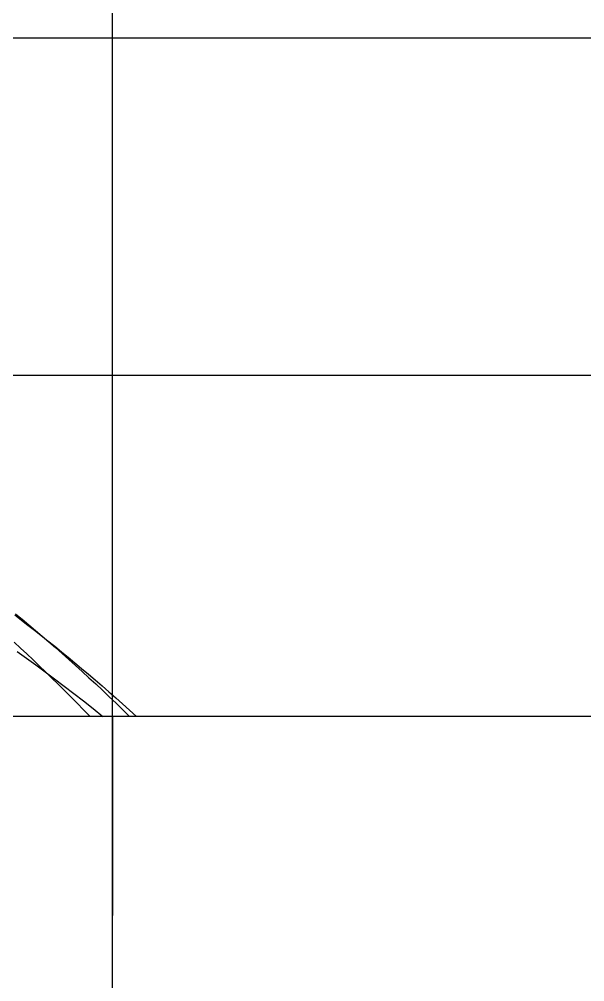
# Model space of a CAD drawing. Header units: millimetres. Extents: x -190954 to 154095, y 101 to 64253.
# Drawn here: x 231.862 to 234.296, y 124.005 to 128.145 of the extents above; entities that cross this region are included whole.
import ezdxf

# ---------------------------------------------------------------- set-up
doc = ezdxf.new("R2010")
doc.units = ezdxf.units.MM
for name, color, linetype in [('GRID', 179, 'Continuous'), ('WL4', 179, 'Continuous'), ('WL5', 179, 'Continuous'), ('WL6', 179, 'Continuous'), ('WL7', 179, 'Continuous')]:
    doc.layers.add(name, color=color, linetype=linetype)

msp = doc.modelspace()

# ---------------------------------------------------------------- linework, layer by layer
at = {"layer": 'GRID', "color": 135}
for p, q in [((232.2639353, 125.1466667), (232.2639353, 154.8319333)), ((232.2639353, 111.8133333), (232.2639353, 138.48)), ((251.23, 128.0633333), (21.19727, 128.0633333)), ((251.23, 126.6133333), (21.19727, 126.6133333)), ((251.23, 125.1466667), (21.19727, 125.1466667))]:
    msp.add_line(p, q, dxfattribs=at)
at = {"layer": 'GRID', "color": 255}
msp.add_line((232.2639353, 125.1466667), (232.2639353, 124.290536), dxfattribs=at)
at = {"layer": 'WL4', "color": 11}
for p, q in [((231.8535873, 125.425556), (231.89344, 125.397148)), ((231.89344, 125.397148), (231.933546, 125.3681413)), ((231.933546, 125.3681413), (231.9739133, 125.3385173)), ((231.9739133, 125.3385173), (232.0145487, 125.308256)), ((232.0145487, 125.308256), (232.0554607, 125.2773387)), ((232.0554607, 125.2773387), (232.0966553, 125.2457427)), ((232.0966553, 125.2457427), (232.1381407, 125.2134473)), ((232.1381407, 125.2134473), (232.1799253, 125.1804293)), ((232.1799253, 125.1804293), (232.2220167, 125.1466667))]:
    msp.add_line(p, q, dxfattribs=at)
at = {"layer": 'WL5', "color": 11}
for p, q in [((231.8428173, 125.5827953), (231.871288, 125.5610807)), ((231.871288, 125.5610807), (231.8998227, 125.5390993)), ((231.8998227, 125.5390993), (231.9284267, 125.516848)), ((231.9284267, 125.516848), (231.9570973, 125.49432)), ((231.9570973, 125.49432), (231.9858413, 125.4715113)), ((231.9858413, 125.4715113), (232.014656, 125.4484147)), ((232.014656, 125.4484147), (232.0435473, 125.4250267)), ((232.0435473, 125.4250267), (232.0725127, 125.4013387)), ((232.0725127, 125.4013387), (232.1015573, 125.377348)), ((232.1015573, 125.377348), (232.1306807, 125.3530453)), ((232.1306807, 125.3530453), (232.1598867, 125.3284267)), ((232.1598867, 125.3284267), (232.1891753, 125.3034847)), ((232.1891753, 125.3034847), (232.2185513, 125.2782127)), ((232.2185513, 125.2782127), (232.2480127, 125.2526047)), ((232.2480127, 125.2526047), (232.2775653, 125.2266533)), ((232.2775653, 125.2266533), (232.307208, 125.2003507)), ((232.307208, 125.2003507), (232.3369467, 125.1736913)), ((232.3369467, 125.1736913), (232.3667793, 125.1466667))]:
    msp.add_line(p, q, dxfattribs=at)
at = {"layer": 'WL6', "color": 11}
for p, q in [((231.846648, 125.5883707), (231.8751213, 125.5647693)), ((231.8751213, 125.5647693), (231.9036333, 125.5408987)), ((231.9036333, 125.5408987), (231.93219, 125.5167513)), ((231.93219, 125.5167513), (231.960788, 125.4923247)), ((231.960788, 125.4923247), (231.9894327, 125.4676113)), ((231.9894327, 125.4676113), (232.0181207, 125.4426073)), ((232.0181207, 125.4426073), (232.0468593, 125.4173067)), ((232.0468593, 125.4173067), (232.075644, 125.3917033)), ((232.075644, 125.3917033), (232.104482, 125.365792)), ((232.104482, 125.365792), (232.1333693, 125.3395667)), ((232.1333693, 125.3395667), (232.1623127, 125.3130213)), ((232.1623127, 125.3130213), (232.1913073, 125.28615)), ((232.1913073, 125.28615), (232.2203627, 125.2589453)), ((232.2203627, 125.2589453), (232.2494727, 125.2314013)), ((232.2494727, 125.2314013), (232.2786453, 125.203512)), ((232.2786453, 125.203512), (232.307876, 125.1752693)), ((232.307876, 125.1752693), (232.337174, 125.1466667))]:
    msp.add_line(p, q, dxfattribs=at)
at = {"layer": 'WL7', "color": 11}
for p, q in [((231.8402573, 125.465418), (231.8672773, 125.4404993)), ((231.8672773, 125.4404993), (231.894332, 125.4153007)), ((231.894332, 125.4153007), (231.9214107, 125.3898153)), ((231.9214107, 125.3898153), (231.948526, 125.3640393)), ((231.948526, 125.3640393), (231.975668, 125.3379667)), ((231.975668, 125.3379667), (232.00285, 125.3115913)), ((232.00285, 125.3115913), (232.03006, 125.2849087)), ((232.03006, 125.2849087), (232.0573127, 125.257912)), ((232.0573127, 125.257912), (232.084596, 125.230596)), ((232.084596, 125.230596), (232.1119247, 125.202954)), ((232.1119247, 125.202954), (232.1392873, 125.1749793)), ((232.1392873, 125.1749793), (232.166698, 125.1466667))]:
    msp.add_line(p, q, dxfattribs=at)

doc.saveas('drawing.dxf')
